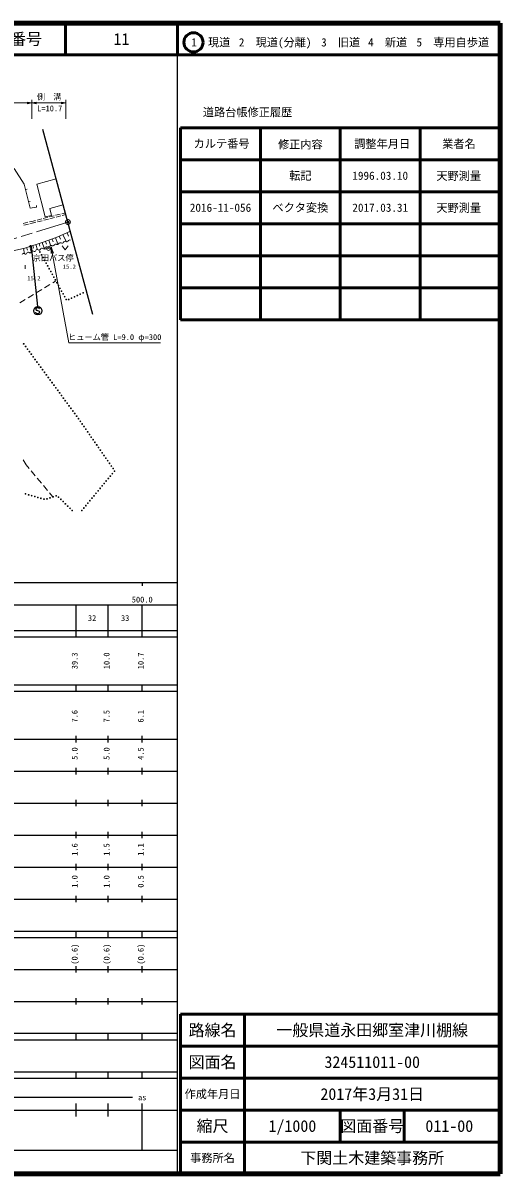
# Model space of a CAD drawing. Units: millimetres, scale not verified. Extents: x 40000 to 680000, y 20000 to 380000.
# Drawn here: x 530668 to 680000, y 20000 to 380000 of the extents above; entities that cross this region are included whole.
import ezdxf
from ezdxf.enums import TextEntityAlignment as Align

# ---------------------------------------------------------------- set-up
doc = ezdxf.new("R2010")
doc.units = ezdxf.units.MM
doc.header["$LTSCALE"] = 1000
doc.header["$PDMODE"] = 32
doc.header["$PDSIZE"] = 500
doc.linetypes.add('CHAIN', pattern=[18.5, 12, -1.5, 3.5, -1.5])
for name, color, linetype, lineweight in [('M-BMK', 2, 'CHAIN', 13), ('M-BMK-OTRS', 5, 'Continuous', 25), ('M-STR-HTXT', 7, 'Continuous', 13), ('M-STR-STRC', 7, 'Continuous', 25), ('M-TTL', 2, 'Continuous', 140), ('M-TTL-BAND', 7, 'Continuous', 25), ('M-TTL-FRAM', 2, 'Continuous', 50), ('M-TTL-LINE', 7, 'Continuous', 50), ('M-WORK', 1, 'Continuous', 13)]:
    doc.layers.add(name, color=color, linetype=linetype, lineweight=lineweight)
doc.layers.add('M-OTRS', color=6, linetype='Continuous')
doc.layers.add('M-TTL-TXT', color=7, linetype='Continuous')
doc.styles.add('ＭＳ ゴシック', font='')
doc.styles.get('ＭＳ ゴシック').set_extended_font_data('MS Gothic')

# ---------------------------------------------------------------- blocks, each defined once
blk = doc.blocks.new('open_arrow')
at = {"color": 0, "linetype": 'Continuous', "lineweight": -2}
blk.add_lwpolyline([(7.5, 1.25), (0, 0), (7.5, -1.25)], dxfattribs=at)

msp = doc.modelspace()

# ---------------------------------------------------------------- linework, layer by layer
at = {"layer": 'M-BMK'}
msp.add_line((517245, 309284), (544739, 317755), dxfattribs=at)
msp.add_circle((544739, 317755), 750, dxfattribs=at)
at = {"layer": 'M-BMK-OTRS'}
for p, q in [((544739, 317755), (536913, 346717)), ((552565, 288794), (544739, 317755))]:
    msp.add_line(p, q, dxfattribs=at)
at = {"layer": 'M-OTRS'}
msp.add_point((544739, 317755), dxfattribs=at)
at = {"layer": 'M-STR-HTXT'}
for p, q in [((490000, 355000), (533429, 355000)), ((533429, 350000), (533429, 356000)), ((533429, 355000), (544117, 355000)), ((544117, 350000), (544117, 356000))]:
    msp.add_line(p, q, dxfattribs=at)
msp.add_lwpolyline([(539476, 309925), (545000, 280000), (573750, 280000)], dxfattribs=at)
at = {"layer": 'M-STR-STRC'}
for p, q in [((533224, 310230), (535246, 291282)), ((534700, 289466), (534649, 289609)), ((534718, 290621), (534697, 290473)), ((534697, 290473), (534808, 290236)), ((534809, 289235), (534700, 289466)), ((534885, 290801), (534718, 290621)), ((534808, 290236), (535005, 290141)), ((534944, 289139), (534809, 289235)), ((535055, 290922), (534885, 290801)), ((535134, 289042), (534944, 289139)), ((535005, 290141), (535696, 289896)), ((535271, 290965), (535055, 290922)), ((535290, 289020), (535134, 289042)), ((535422, 290944), (535271, 290965)), ((535508, 289057), (535290, 289020)), ((535609, 290850), (535422, 290944)), ((535670, 289182), (535508, 289057)), ((535752, 290753), (535609, 290850)), ((535762, 289376), (535670, 289182)), ((535696, 289896), (535801, 289672)), ((535797, 290608), (535752, 290753)), ((535801, 289672), (535762, 289376))]:
    msp.add_line(p, q, dxfattribs=at)
for centre, radius in [((533096, 310190), 250), ((535312, 289989), 1300)]:
    msp.add_circle(centre, radius, dxfattribs=at)
at = {"layer": 'M-TTL'}
for p, q in [((680000, 380000), (40000, 380000)), ((680000, 20000), (680000, 380000)), ((40000, 20000), (680000, 20000))]:
    msp.add_line(p, q, dxfattribs=at)
at = {"layer": 'M-TTL-BAND'}
for p, q in [((579000, 20000), (579000, 370000)), ((40000, 205000), (579000, 205000)), ((568000, 205000), (568000, 204000)), ((68000, 198000), (579000, 198000)), ((547300, 188000), (547300, 198000)), ((557300, 188000), (557300, 198000)), ((568000, 188000), (568000, 198000)), ((40000, 190000), (579000, 190000)), ((40000, 188000), (579000, 188000)), ((40000, 173000), (579000, 173000)), ((547300, 171000), (547300, 173000)), ((557300, 171000), (557300, 173000)), ((568000, 171000), (568000, 173000)), ((40000, 171000), (579000, 171000)), ((40000, 156000), (579000, 156000)), ((547300, 155000), (547300, 157000)), ((557300, 155000), (557300, 157000)), ((568000, 155000), (568000, 157000)), ((46000, 146000), (579000, 146000)), ((547300, 145000), (547300, 147000)), ((557300, 145000), (557300, 147000)), ((568000, 145000), (568000, 147000)), ((547300, 135000), (547300, 137000)), ((557300, 135000), (557300, 137000)), ((568000, 135000), (568000, 137000)), ((52000, 136000), (579000, 136000)), ((46000, 126000), (579000, 126000)), ((547300, 125000), (547300, 127000)), ((557300, 125000), (557300, 127000)), ((568000, 125000), (568000, 127000)), ((52000, 116000), (579000, 116000)), ((547300, 115000), (547300, 117000)), ((557300, 115000), (557300, 117000)), ((568000, 115000), (568000, 117000)), ((46000, 106000), (579000, 106000)), ((547300, 105000), (547300, 107000)), ((557300, 105000), (557300, 107000)), ((568000, 105000), (568000, 107000)), ((40000, 96000), (579000, 96000)), ((40000, 94000), (579000, 94000)), ((547300, 94000), (547300, 96000)), ((557300, 94000), (557300, 96000)), ((568000, 94000), (568000, 96000)), ((49000, 84000), (579000, 84000)), ((547300, 83000), (547300, 85000)), ((557300, 83000), (557300, 85000)), ((568000, 83000), (568000, 85000)), ((40000, 74000), (579000, 74000)), ((547300, 73000), (547300, 75000)), ((557300, 73000), (557300, 75000)), ((568000, 73000), (568000, 75000)), ((40000, 64000), (579000, 64000)), ((40000, 62000), (579000, 62000)), ((547300, 62000), (547300, 64000)), ((557300, 62000), (557300, 64000)), ((568000, 62000), (568000, 64000)), ((40000, 52000), (579000, 52000)), ((547300, 50000), (547300, 52000)), ((557300, 50000), (557300, 52000)), ((568000, 50000), (568000, 52000)), ((40000, 50000), (579000, 50000)), ((71000, 44000), (565000, 44000)), ((40000, 40000), (579000, 40000)), ((547300, 38000), (547300, 42000)), ((557300, 38000), (557300, 42000)), ((568000, 27500), (568000, 42000)), ((68000, 27500), (579000, 27500))]:
    msp.add_line(p, q, dxfattribs=at)
at = {"layer": 'M-TTL-FRAM'}
for p, q in [((580000, 347197), (580000, 287197)), ((580000, 347197), (680000, 347197)), ((580000, 287197), (680000, 287197)), ((680000, 70000), (580000, 70000)), ((580000, 70000), (580000, 20000))]:
    msp.add_line(p, q, dxfattribs=at)
at = {"layer": 'M-TTL-LINE'}
for p, q in [((543997, 380000), (543997, 370000)), ((579000, 380000), (579000, 370000)), ((40000, 370000), (680000, 370000)), ((605000, 347197), (605000, 287197)), ((630000, 347197), (630000, 287197)), ((655000, 347197), (655000, 287197)), ((580000, 337197), (680000, 337197)), ((580000, 327197), (680000, 327197)), ((580000, 317197), (680000, 317197)), ((580000, 307197), (680000, 307197)), ((580000, 297197), (680000, 297197)), ((600000, 70000), (600000, 20000)), ((680000, 60000), (580000, 60000)), ((680000, 50000), (580000, 50000)), ((680000, 40000), (580000, 40000)), ((630000, 40000), (630000, 30000)), ((650000, 40000), (650000, 30000)), ((680000, 30000), (580000, 30000))]:
    msp.add_line(p, q, dxfattribs=at)
msp.add_circle((584031, 373958), 3000, dxfattribs=at)
at = {"layer": 'M-WORK'}
for p, q in [((531455, 327951), (531940, 328075)), ((532449, 324076), (532933, 324200)), ((534921, 322398), (534853, 322893)), ((542819, 320347), (543970, 320638)), ((530746, 317325), (532205, 317675)), ((530890, 316742), (532349, 317093)), ((532691, 317792), (533429, 317969)), ((532835, 317210), (533573, 317387)), ((533429, 317969), (534580, 318261)), ((533573, 317387), (534725, 317678)), ((535064, 318383), (536518, 318752)), ((535210, 317801), (536664, 318169)), ((537003, 318874), (538457, 319243)), ((537149, 318292), (538603, 318660)), ((538942, 319365), (540396, 319734)), ((539087, 318783), (540541, 319151)), ((540881, 319856), (542335, 320224)), ((541026, 319274), (542480, 319642)), ((542965, 319765), (544117, 320057)), ((542035, 313293), (542460, 312357)), ((543158, 313804), (544140, 311646)), ((544453, 314393), (544944, 313314)), ((531786, 309778), (532041, 308964)), ((532762, 310085), (533275, 308454)), ((533740, 310393), (533997, 309577)), ((534719, 310701), (535244, 309032)), ((535720, 311015), (535982, 310181)), ((536721, 311330), (537258, 309624)), ((537738, 311672), (538047, 310832)), ((538647, 309478), (539694, 309789)), ((538746, 312042), (539403, 310254)), ((539819, 312436), (540147, 311542)), ((540891, 312830), (541601, 310900)), ((542962, 310299), (543862, 309099)), ((543862, 309099), (544762, 310299)), ((530801, 309502), (531186, 307840)), ((538647, 309478), (537401, 309216)), ((531341, 303070), (531341, 304270)), ((539973, 298691), (540833, 299206)), ((534826, 295608), (536542, 296636)), ((537400, 297149), (539116, 298177)), ((529679, 292524), (531395, 293552)), ((532253, 294066), (533969, 295094)), ((530705, 243373), (531655, 241790)), ((531655, 241790), (532568, 240695)), ((533209, 239927), (534490, 238391)), ((535131, 237624), (536412, 236088)), ((537053, 235320), (538334, 233784)), ((538974, 233016), (539888, 231921))]:
    msp.add_line(p, q, dxfattribs=at)
for points in [[(534921, 322398), (532948, 322130), (531043, 329560), (527940, 334530)], [(541094, 331242), (535003, 329595), (537646, 319352), (539595, 319845), (539068, 322033), (543204, 323088)], [(523854, 307901), (531208, 309596), (537327, 311521), (541549, 313072), (545517, 314877)]]:
    msp.add_lwpolyline(points, dxfattribs=at)
for centre, radius in [((538647, 309478), 600), ((535957, 308394), 125), ((536442, 307519), 125), ((536927, 306645), 125), ((537412, 305770), 125), ((537897, 304896), 125), ((538383, 304021), 125), ((538868, 303147), 125), ((539353, 302272), 125), ((539838, 301398), 125), ((540323, 300523), 125), ((540808, 299649), 125), ((541293, 298774), 125), ((541778, 297900), 125), ((542263, 297025), 125), ((542748, 296151), 125), ((543233, 295276), 125), ((548575, 295200), 125), ((549479, 295627), 125), ((543718, 294402), 125), ((544203, 293527), 125), ((544958, 293492), 125), ((545863, 293919), 125), ((546767, 294346), 125), ((547671, 294773), 125), ((530894, 279625), 125), ((531485, 278818), 125), ((532076, 278012), 125), ((532668, 277206), 125), ((533259, 276399), 125), ((533851, 275593), 125), ((534442, 274786), 125), ((535033, 273980), 125), ((535625, 273174), 125), ((536216, 272367), 125), ((536808, 271561), 125), ((537399, 270754), 125), ((537990, 269948), 125), ((538582, 269142), 125), ((539173, 268335), 125), ((539764, 267529), 125), ((540356, 266722), 125), ((540947, 265916), 125), ((541539, 265110), 125), ((542130, 264303), 125), ((542721, 263497), 125), ((543313, 262691), 125), ((543904, 261884), 125), ((544496, 261078), 125), ((545087, 260271), 125), ((545678, 259465), 125), ((546270, 258659), 125), ((546861, 257852), 125), ((547453, 257046), 125), ((548044, 256239), 125), ((548616, 255419), 125), ((549187, 254598), 125), ((549757, 253777), 125), ((550328, 252956), 125), ((550898, 252134), 125), ((551469, 251313), 125), ((552040, 250492), 125), ((552610, 249671), 125), ((553181, 248849), 125), ((553751, 248028), 125), ((554322, 247207), 125), ((554892, 246386), 125), ((555463, 245564), 125), ((556034, 244743), 125), ((556604, 243922), 125), ((557175, 243101), 125), ((557745, 242280), 125), ((558316, 241458), 125), ((557372, 237516), 125), ((558011, 238285), 125), ((558650, 239054), 125), ((558887, 240637), 125), ((559290, 239823), 125), ((554815, 234440), 125), ((555454, 235209), 125), ((556093, 235978), 125), ((556733, 236747), 125), ((531468, 232716), 125), ((532430, 232442), 125), ((533392, 232168), 125), ((534353, 231894), 125), ((535315, 231620), 125), ((536277, 231346), 125), ((537238, 231072), 125), ((538190, 231151), 125), ((539135, 231480), 125), ((540079, 231808), 125), ((541023, 232137), 125), ((541799, 231713), 125), ((542513, 231012), 125), ((543227, 230312), 125), ((551619, 230595), 125), ((552258, 231364), 125), ((552897, 232133), 125), ((553536, 232902), 125), ((554176, 233671), 125), ((543940, 229611), 125), ((544654, 228911), 125), ((545368, 228211), 125), ((546082, 227510), 125), ((549062, 227519), 125), ((549701, 228288), 125), ((550340, 229057), 125), ((550980, 229826), 125)]:
    msp.add_circle(centre, radius, dxfattribs=at)
for centre, start, end in [((536578, 309161), 50.22974, 162.51969), ((537156, 309855), 230.22974, 342.51969), ((538017, 309584), 50.22974, 162.51969), ((538595, 310278), 230.22974, 342.51969), ((539456, 310007), 50.22974, 162.51969), ((540034, 310701), 230.22974, 342.51969), ((540895, 310430), 50.22974, 162.51969), ((541473, 311124), 230.22974, 342.51969), ((542334, 310853), 50.22974, 162.51969), ((542912, 311547), 230.22974, 342.51969), ((543774, 311276), 50.22974, 162.51969), ((544351, 311970), 230.22974, 342.51969), ((545213, 311698), 50.22974, 162.51969), ((530824, 307467), 50.71482, 163.00476), ((531399, 308164), 230.22974, 342.51969), ((532260, 307893), 50.22974, 162.51969), ((532838, 308587), 230.22974, 342.51969), ((533699, 308315), 50.22974, 162.51969), ((534277, 309010), 230.22974, 342.51969), ((535139, 308738), 50.22974, 162.51969), ((535716, 309432), 230.22974, 342.51969)]:
    msp.add_arc(centre, 452, start, end, dxfattribs=at)

# ---------------------------------------------------------------- block references
at = {"layer": 'M-STR-HTXT'}
for p, xscale, yscale, rotation in [((533429, 355000), 200, 200, 180), ((544117, 355000), 200, 200, 180), ((539476, 309925), 267, 267, 280.5)]:
    msp.add_blockref('open_arrow', p, dxfattribs=dict(at, xscale=xscale, yscale=yscale, rotation=rotation))
at = {"layer": 'M-STR-HTXT', "xscale": 200, "yscale": 200}
msp.add_blockref('open_arrow', (533429, 355000), dxfattribs=at)

# ---------------------------------------------------------------- texts
at = {"layer": 'M-STR-HTXT', "style": 'ＭＳ ゴシック'}
for s, p in [('側\u3000溝', (538850, 356910)), ('ヒューム管 L=9.0 φ=300', (559375, 281750))]:
    msp.add_text(s, height=1833, dxfattribs=at).set_placement(p, align=Align.MIDDLE_CENTER)
msp.add_text('L=10.7', height=1833, dxfattribs=at).set_placement((539047, 351831), align=Align.BOTTOM_CENTER)
at = {"layer": 'M-TTL-BAND', "style": 'ＭＳ ゴシック'}
for s, p in [('500.0', (568000, 198195)), ('32', (552300, 192405)), ('33', (562650, 192405)), ('as', (568000, 42500))]:
    msp.add_text(s, height=1833, dxfattribs=at).set_placement(p, align=Align.BOTTOM_CENTER)
for s, p in [('39.3', (548300, 180500)), ('10.0', (558300, 180500)), ('10.7', (569000, 180500)), ('7.6', (548300, 163174)), ('7.5', (558300, 163174)), ('6.1', (569000, 163174)), ('5.0', (548300, 151500)), ('5.0', (558300, 151500)), ('4.5', (569000, 151500)), ('1.6', (548300, 121500)), ('1.5', (558300, 121500)), ('1.1', (569000, 121500)), ('1.0', (548300, 111500)), ('1.0', (558300, 111500)), ('0.5', (569000, 111500)), ('(0.6)', (548300, 88764)), ('(0.6)', (558300, 88764)), ('(0.6)', (569000, 88764))]:
    msp.add_text(s, height=1833, rotation=90, dxfattribs=at).set_placement(p, align=Align.BOTTOM_CENTER)
at = {"layer": 'M-TTL-TXT', "style": 'ＭＳ ゴシック'}
for s, height, p in [('図面番号', 3666, (526622, 375000)), ('11', 3666, (561497, 375000)), ('1\u3000現道', 2566, (589448, 373958)), ('2\u3000現道(分離)', 2566, (609619, 373958)), ('3\u3000旧道', 2566, (630121, 373958)), ('4\u3000新道', 2566, (644824, 373958)), ('5\u3000専用自歩道', 2566, (665228, 373958)), ('道路台帳修正履歴', 2566, (600968, 352113)), ('カルテ番号', 2566, (592839, 342277)), ('修正内容', 2566, (617509, 342023)), ('調整年月日', 2566, (643089, 342197)), ('業者名', 2566, (667134, 342197)), ('転記', 2566, (617500, 332245)), ('1996.03.10', 2566, (642500, 332245)), ('天野測量', 2566, (667077, 332189)), ('2016-11-056', 2566, (592500, 322245)), ('ベクタ変換', 2566, (617500, 322245)), ('2017.03.31', 2566, (642500, 322245)), ('天野測量', 2566, (667077, 322189)), ('路線名', 3666, (590000, 65000)), ('路線名', 3666, (590000, 65000)), ('一般県道永田郷室津川棚線', 3666, (640000, 65000)), ('図面名', 3666, (590000, 55000)), ('図面名', 3666, (590000, 55000)), ('324511011-00', 3666, (640000, 55000)), ('2017年3月31日', 3666, (640000, 45000)), ('作成年月日', 2566, (590000, 45000)), ('作成年月日', 2566, (590000, 45000)), ('縮尺', 3666, (590000, 35000)), ('縮尺', 3666, (590000, 35000)), ('1/1000', 3666, (615000, 35000)), ('図面番号', 3666, (640000, 35000)), ('図面番号', 3666, (640000, 35000)), ('011-00', 3666, (664125, 35000)), ('事務所名', 2566, (590000, 25000)), ('事務所名', 2566, (590000, 25000)), ('下関土木建築事務所', 3666, (640000, 25000))]:
    msp.add_text(s, height=height, dxfattribs=at).set_placement(p, align=Align.MIDDLE_CENTER)
at = {"layer": 'M-WORK', "style": 'ＭＳ ゴシック'}
for s, height, p in [('京田バス停', 1833, (540103, 306528)), ('15.2', 1320, (545158, 303786)), ('15.2', 1320, (534099, 300181))]:
    msp.add_text(s, height=height, dxfattribs=at).set_placement(p, align=Align.MIDDLE_CENTER)

doc.saveas('drawing.dxf')
